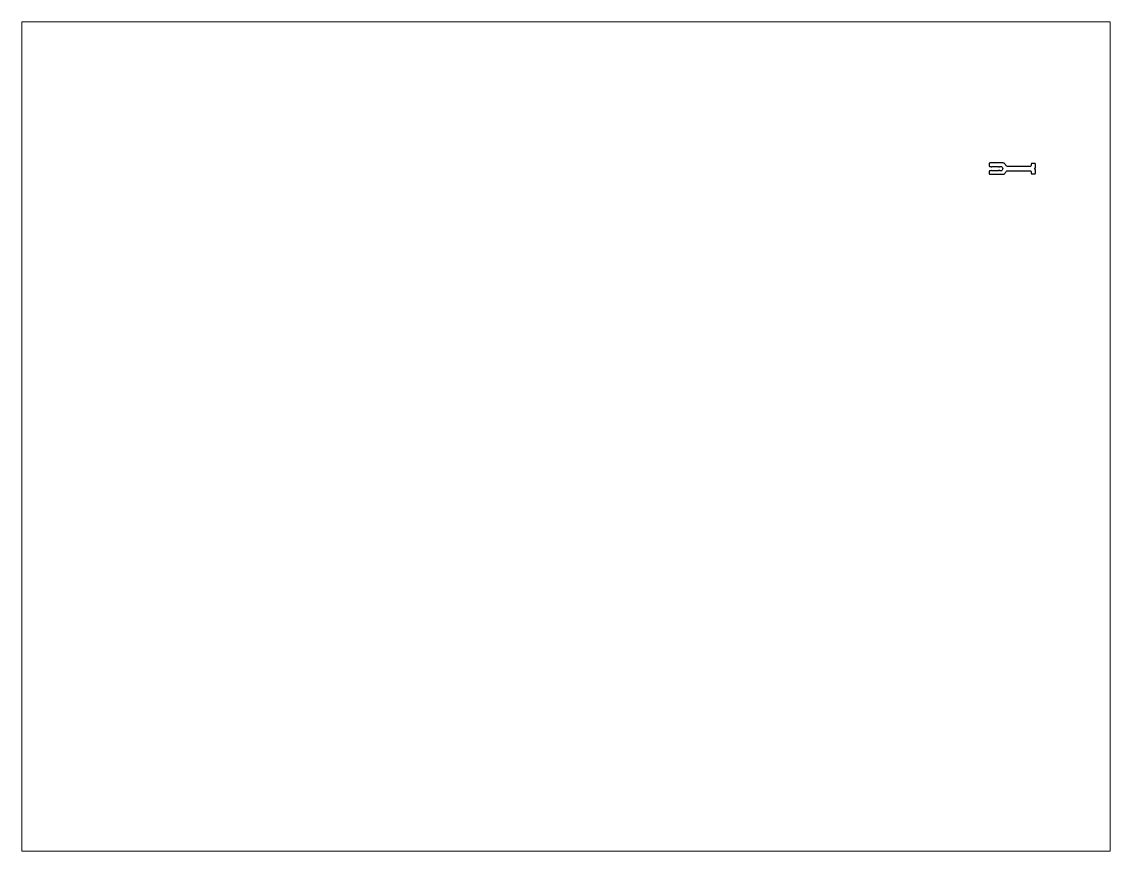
# Paper-space layout 'Layout1' of a CAD drawing. Extents: x 27 to 240, y 20 to 183.
# The model-space entities are those that its viewports show. They can reach past a viewport. Long polylines and large blocks are cut down to what shows.
import ezdxf

# ---------------------------------------------------------------- set-up
doc = ezdxf.new("R2010")
doc.units = 0
doc.header["$LTSCALE"] = 15
doc.layers.get('0').update_dxf_attribs({"linetype": 'CONTINUOUS'})

msp = doc.modelspace()

# ---------------------------------------------------------------- linework, layer by layer
at = {"linetype": 'CONTINUOUS'}
msp.add_lwpolyline([(345.48, 223.21, 0.147477), (345.75, 223.29, 0.131333), (346.54, 224.18, -0.284316), (346.99, 224.46), (354.88, 224.46, -0.414214), (355.38, 223.96), (355.38, 223.61, 0.414214), (355.58, 223.41), (356.68, 223.41, 0.414214), (356.88, 223.61), (356.88, 224.96, -1), (356.88, 225.46), (356.88, 226.81, 0.414214), (356.68, 227.01), (355.58, 227.01, 0.414214), (355.38, 226.81), (355.38, 226.46, -0.414214), (354.88, 225.96), (346.99, 225.96, -0.284316), (346.54, 226.23, 0.131333), (345.75, 227.12, 0.147477), (345.48, 227.21), (340.68, 227.21, 0.414214), (340.48, 227.01), (340.48, 226.21, 0.414214), (340.68, 226.01), (341.08, 226.01, 1), (341.48, 226.01), (343.78, 226.01, 1), (344.18, 226.01), (344.48, 226.01, -1), (344.48, 224.41), (344.18, 224.41, 1), (343.78, 224.41), (341.48, 224.41, 1), (341.08, 224.41), (340.68, 224.41, 0.414214), (340.48, 224.21), (340.48, 223.41, 0.414214), (340.68, 223.21)], format="xyb", close=True, dxfattribs=at)

psp = doc.layouts.get("Layout1")

# ---------------------------------------------------------------- viewports
at = {"layer": '0', "color": 0, "linetype": 'BYBLOCK', "ltscale": 0.05}
psp.add_viewport(center=(133.35, 101.6), size=(213.36, 162.56), view_center_point=(190.51, 130.3), view_height=293.8955, dxfattribs=at)

doc.saveas('drawing.dxf')
